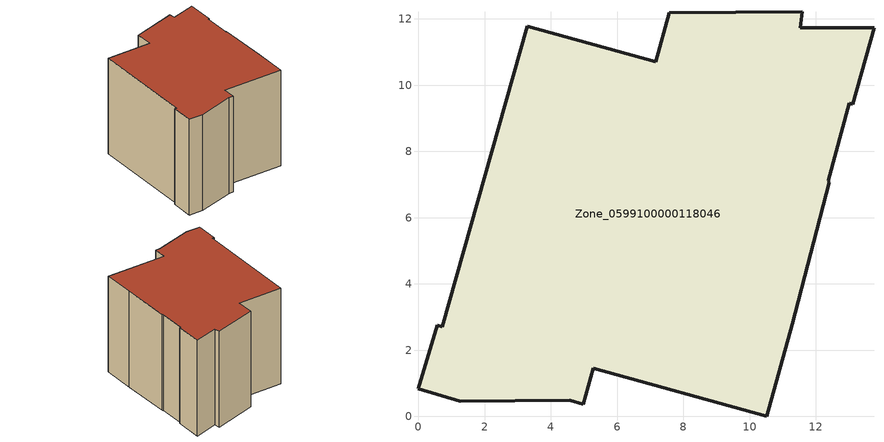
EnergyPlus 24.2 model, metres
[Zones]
Zone_0599100000118046
 floor ground (C_G): 11.53,11.73 13.75,11.74 13.11,9.42 13,9.46 12.37,7.12 12.41,7.07 11.28,2.78 10.51,0 5.28,1.46 4.98,0.36 4.56,0.48 1.26,0.46 0,0.83 0.57,2.75 0.72,2.71 3.29,11.78 7.16,10.7 7.57,12.19 11.59,12.22 z0
 wall outside (C_F): 7.16,10.7 3.29,11.78 0.72,2.71 0.57,2.75 0,0.83 1.26,0.46 4.56,0.48 4.98,0.36 5.28,1.46 10.51,0 11.28,2.78 12.41,7.07 12.37,7.12 13,9.46 13.11,9.42 13.75,11.74 11.53,11.73 11.59,12.22 7.57,12.19 7.16,10.7 z0:8.84
 roof outside (C_R): 13.75,11.74 11.53,11.73 11.59,12.22 7.57,12.19 7.16,10.7 3.29,11.78 0.72,2.71 0.57,2.75 0,0.83 1.26,0.46 4.56,0.48 4.98,0.36 5.28,1.46 10.51,0 11.28,2.78 12.41,7.07 12.37,7.12 13,9.46 13.11,9.42 z8.84
[BUILDING]
Pand.0599100000118046: North Axis=0; Terrain=City; Loads Convergence Tolerance Value=0.04; Temperature Convergence Tolerance Value=0.4; Solar Distribution=FullExterior; Maximum Number of Warmup Days=25; Minimum Number of Warmup Days=1
[Site:Location]
Rotterdam.The.Hague.AP_ZH_NLD Design_Conditions: Latitude=51.96; Longitude=4.45; Time Zone=1; Elevation=-4.5
[SITE:GROUNDTEMPERATURE:BUILDINGSURFACE]
18, 18, 18, 18, 18, 18, 18, 18, 18, 18, 18, 18
[MATERIAL] Thermal Absorptance=0.9; Solar Absorptance=0.7; Visible Absorptance=0.7
Name | Roughness | Thickness | Conductivity | Density | Specific Heat
G.TI.1992-2005 | MediumSmooth | 0.15 | 0.06 | 540 | 1210
F.TI.1992-2005 | Rough | 0.3 | 0.12 | 1920 | 840
R.TI.1992-2005 | MediumRough | 0.2 | 0.08 | 1500 | 1000
[CONSTRUCTION]
C_G: G.TI.1992-2005
C_F: F.TI.1992-2005
C_R: R.TI.1992-2005
[ZONE]
Zone_0599100000118046: Type=1; Multiplier=1; Ceiling Height=Autocalculate; Volume=Autocalculate; Floor Area=autocalculate; Part of Total Floor Area=Yes
[ZONEINFILTRATION:DESIGNFLOWRATE]
Infil_Zone_0599100000118046: Zone or ZoneList or Space or SpaceList=Zone_0599100000118046; Schedule=AlwaysOn; Design Flow Rate Calculation Method=Flow/Area; Flow Rate per Floor Area=0.0015; Constant Term Coefficient=1; Temperature Term Coefficient=0; Velocity Term Coefficient=0; Velocity Squared Term Coefficient=0
[HVACTEMPLATE:ZONE:IDEALLOADSAIRSYSTEM]
Zone_0599100000118046: Maximum Heating Supply Air Temperature=50; Minimum Cooling Supply Air Temperature=13; Maximum Heating Supply Air Humidity Ratio=0.0156; Minimum Cooling Supply Air Humidity Ratio=0.0077; Heating Limit=NoLimit; Cooling Limit=NoLimit; Dehumidification Control Type=ConstantSensibleHeatRatio; Cooling Sensible Heat Ratio=0.7; Dehumidification Setpoint=60; Humidification Control Type=None; Humidification Setpoint=30; Outdoor Air Method=None; Outdoor Air Flow Rate per Person=0.00944; Outdoor Air Flow Rate per Zone Floor Area=0; Outdoor Air Flow Rate per Zone=0; Demand Controlled Ventilation Type=None; Outdoor Air Economizer Type=NoEconomizer; Heat Recovery Type=None; Sensible Heat Recovery Effectiveness=0.7; Latent Heat Recovery Effectiveness=0.65
[ZONECONTROL:THERMOSTAT]
ThermostatControl_Zone_0599100000118046: Zone or ZoneList=Zone_0599100000118046; Control Type Schedule=DualSetpointControlType; Control 1=Thermostat_Zone_0599100000118046; Temperature Difference Between Cutout And Setpoint=0
[THERMOSTATSETPOINT:DUALSETPOINT]
Thermostat_Zone_0599100000118046: Heating Setpoint Temperature Schedule=HeatingSetpoint_Zone_0599100000118046; Cooling Setpoint Temperature Schedule=CoolingSetpoint_Zone_0599100000118046
[SCHEDULE:COMPACT]
HeatingSetpoint_Zone_0599100000118046: Through: 12/31, For: AllDays, Until: 24:00, 21
CoolingSetpoint_Zone_0599100000118046: Through: 12/31, For: AllDays, Until: 24:00, 24
DualSetpointControlType: Through: 12/31, For: AllDays, Until: 24:00, 4
AlwaysOn: Through: 12/31, For: AllDays, Until: 24:00, 1
